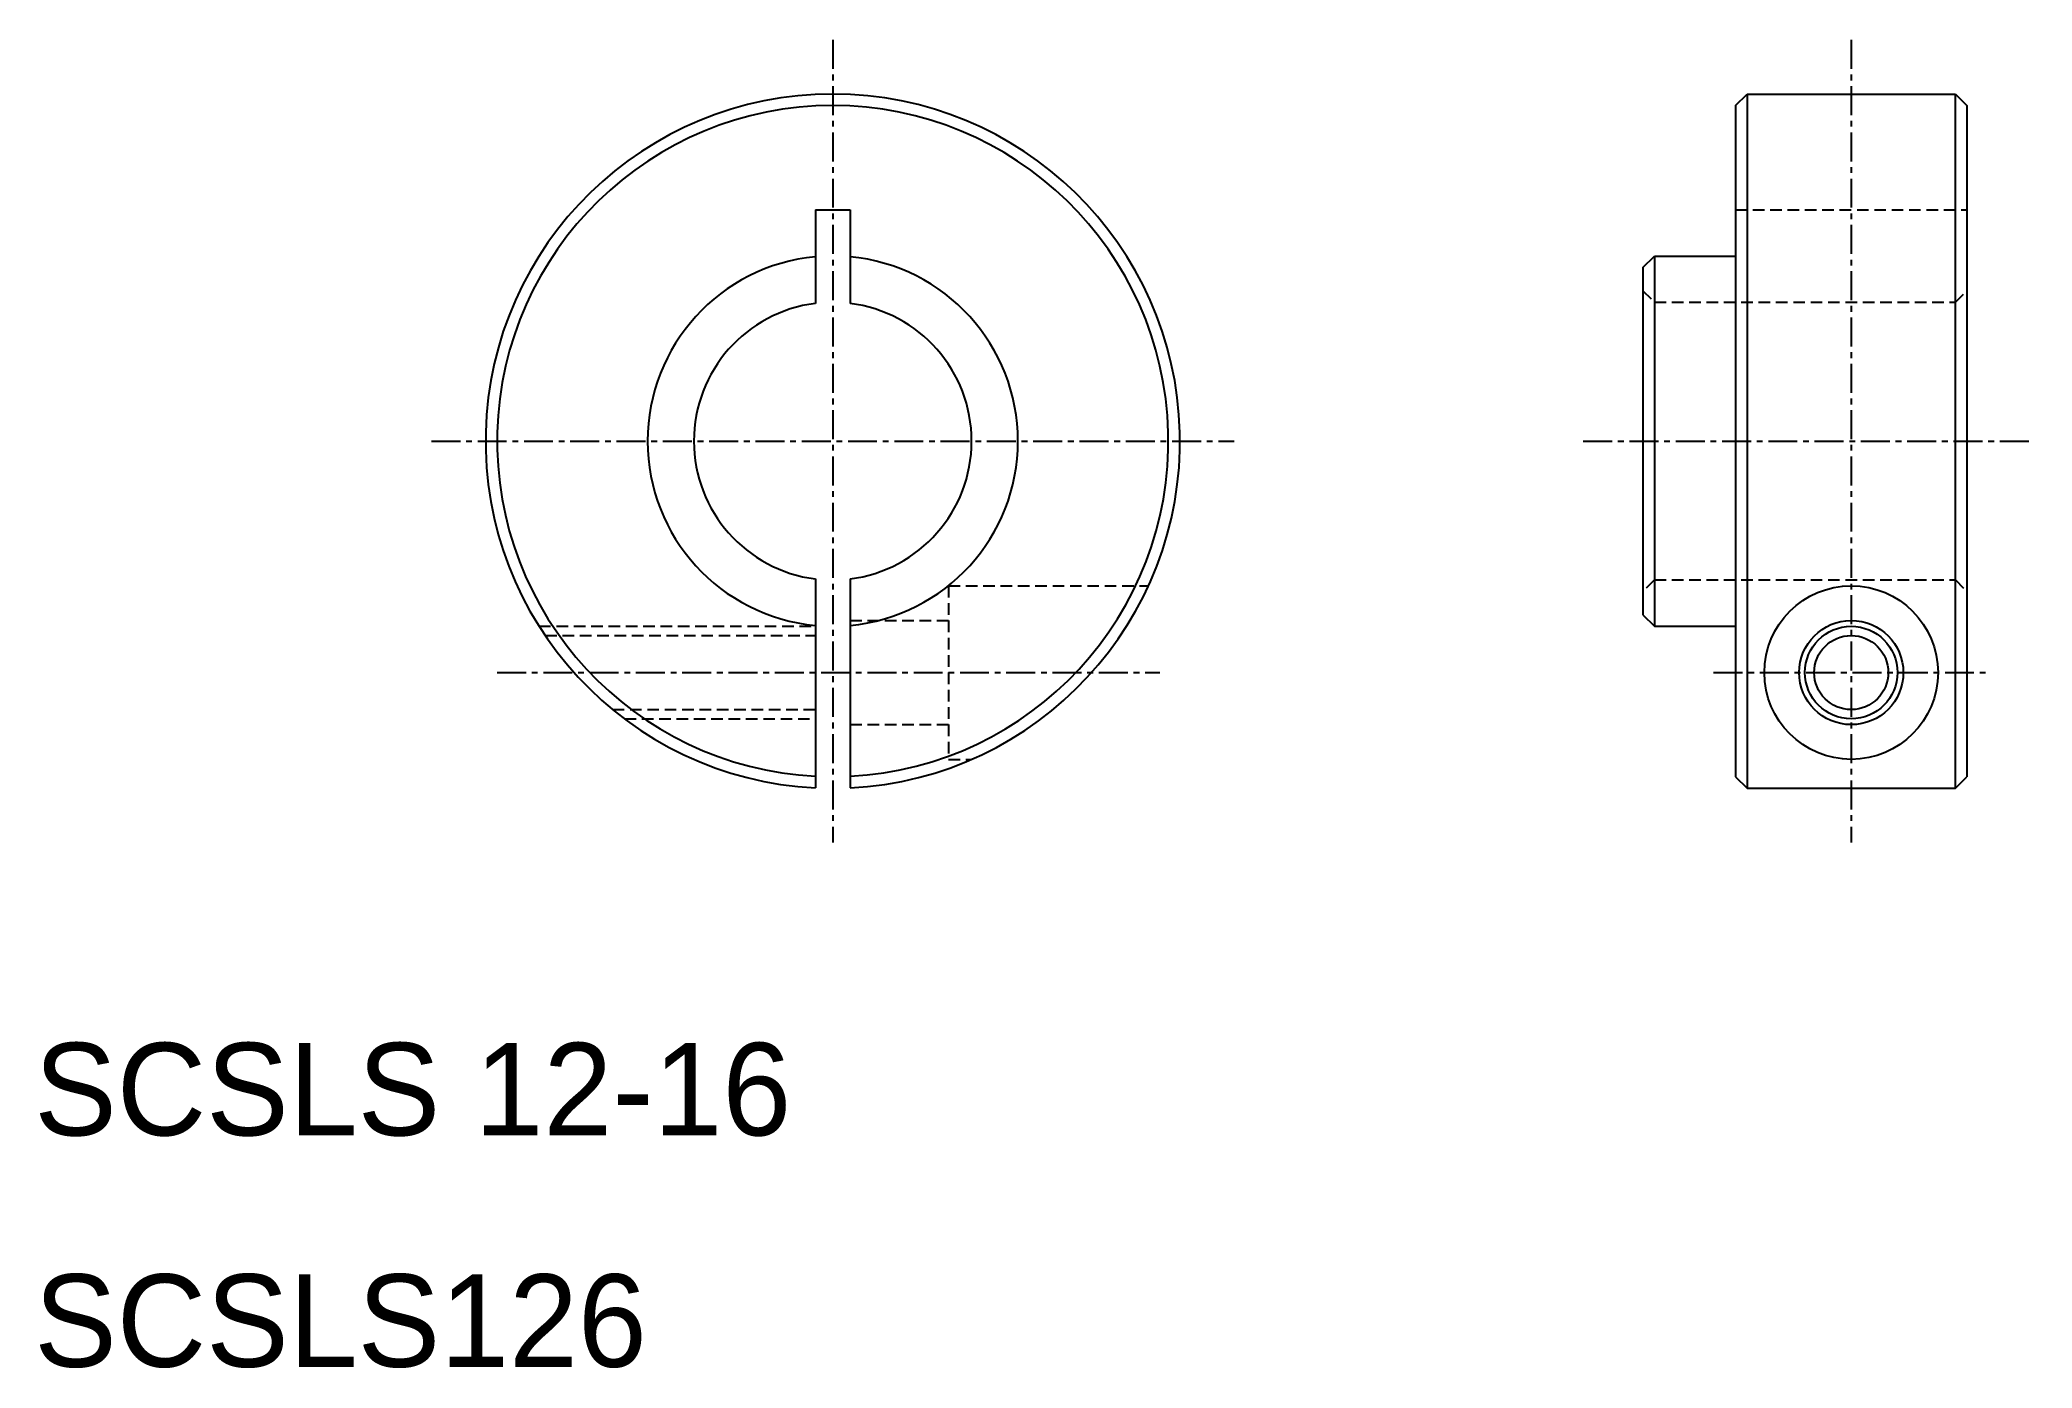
# Model space of a CAD drawing. Extents: x 10.2 to 96.3, y 9.9 to 67.3.
import ezdxf

# ---------------------------------------------------------------- set-up
doc = ezdxf.new("R2010")
doc.units = 0
doc.linetypes.add('CENTER', pattern=[2, 1.25, -0.25, 0.25, -0.25])
doc.linetypes.add('DASHED', pattern=[0.75, 0.5, -0.25])
doc.layers.get('0').update_dxf_attribs({"linetype": 'CONTINUOUS'})
doc.layers.add('CENTER', color=1, linetype='CENTER')

msp = doc.modelspace()

# ---------------------------------------------------------------- linework, layer by layer
at = {"color": 7, "linetype": 'CONTINUOUS'}
for p, q in [((83.5, 64.5), (84, 65)), ((84, 65), (84, 35)), ((84, 65), (93, 65)), ((93, 35), (93, 65)), ((93, 65), (93.5, 64.5)), ((83.5, 64.5), (83.5, 35.5)), ((93.5, 64.5), (93.5, 35.5)), ((43.75, 60), (43.75, 55.953)), ((43.75, 60), (45.25, 60)), ((45.25, 60), (45.25, 55.953)), ((79.5, 57.5), (80, 58)), ((80, 58), (80, 42)), ((80, 58), (83.5, 58)), ((79.5, 57.5), (79.5, 42.5)), ((83.5, 57.25), (83.5, 57.25)), ((83.5, 50), (83.5, 50)), ((43.75, 44.047), (43.75, 35.019)), ((45.25, 44.047), (45.25, 35.019)), ((79.5, 42.5), (80, 42)), ((80, 42), (83.5, 42)), ((83.5, 35.5), (84, 35)), ((93, 35), (93.5, 35.5)), ((84, 35), (93, 35))]:
    msp.add_line(p, q, dxfattribs=at)
at = {"color": 3, "linetype": 'DASHED'}
for p, q in [((83.5, 60), (93.5, 60)), ((79.5, 56.5), (80, 56)), ((80, 56), (93, 56)), ((93, 56), (93.5, 56.5)), ((80, 44), (79.5, 43.5)), ((80, 44), (93, 44)), ((93, 44), (93.5, 43.5)), ((49.5, 43.75), (58.136, 43.75)), ((49.5, 43.75), (49.5, 36.25)), ((45.25, 42.25), (49.5, 42.25)), ((31.811, 42), (43.75, 42)), ((32.073, 41.6), (43.75, 41.6)), ((34.99, 38.4), (43.75, 38.4)), ((35.5, 38), (43.75, 38)), ((45.25, 37.75), (49.5, 37.75)), ((49.5, 36.25), (50.495, 36.25))]:
    msp.add_line(p, q, dxfattribs=at)
at = {"color": 7, "linetype": 'CONTINUOUS'}
for radius in [3.75, 2.25, 1.6]:
    msp.add_circle((88.5, 40), radius, dxfattribs=at)
at = {"color": 3}
msp.add_circle((88.5, 40), 2, dxfattribs=at)
at = {"color": 7, "linetype": 'CONTINUOUS'}
for radius, start, end in [(15, 272.86598, 267.13402), (14.5, 272.9649, 267.0351), (8, 95.37938, 264.62062), (8, 275.37938, 84.62062), (6, 97.18076, 262.81924), (6, 277.18076, 82.81924)]:
    msp.add_arc((44.5, 50), radius, start, end, dxfattribs=at)
at = {"layer": 'CENTER', "color": 1, "linetype": 'CENTER'}
for p, q in [((44.5, 67.34), (44.5, 32.66)), ((88.5, 67.34), (88.5, 32.66)), ((27.16, 50), (61.84, 50)), ((76.92, 50), (96.317, 50)), ((29.997, 40), (58.635, 40)), ((82.554, 40), (94.446, 40))]:
    msp.add_line(p, q, dxfattribs=at)

# ---------------------------------------------------------------- texts
at = {"color": 7, "linetype": 'CONTINUOUS'}
for s, p in [('SCSLS 12-16', (10, 20)), ('SCSLS126', (10, 10))]:
    msp.add_text(s, height=4, dxfattribs=at).set_placement(p)

doc.saveas('drawing.dxf')
